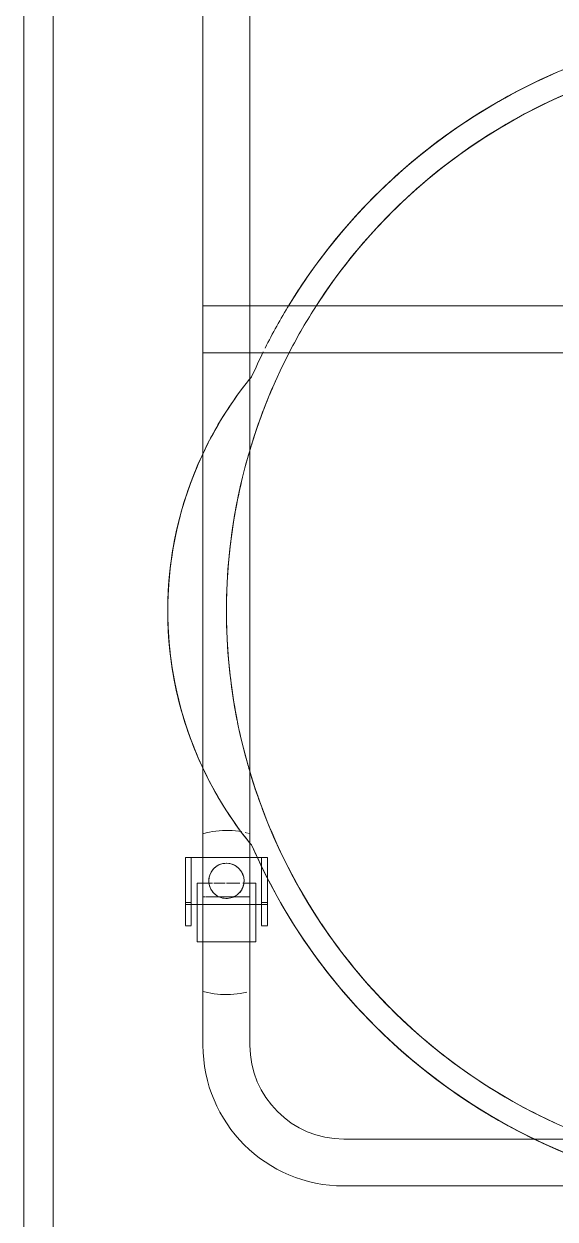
# Model space of a CAD drawing. Header units: inches. Extents: x 1180 to 3050, y -149 to 1363.
# Drawn here: x 1603.22 to 1614.53, y 1165.29 to 1190.75 of the extents above; entities that cross this region are included whole.
import ezdxf

# ---------------------------------------------------------------- set-up
doc = ezdxf.new("R2010")
doc.units = ezdxf.units.IN
doc.header["$MEASUREMENT"] = 0
for name, color, linetype, lineweight in [('A-WALL', 113, 'Continuous', 13), ('A-WALL-PATT', 111, 'Continuous', 13), ('I-FURN', 30, 'Continuous', 9), ('I-WALL', 2, 'Continuous', 13)]:
    doc.layers.add(name, color=color, linetype=linetype, lineweight=lineweight)

# ---------------------------------------------------------------- blocks, each defined once
blk = doc.blocks.new('FP_72-FIRST FLOOR POWER _ SIGNAL')
at = {"layer": 'I-FURN'}
for p, q in [((-17.212, 12.364), (-17.199, 12.296)), ((-17.199, 12.296), (-17.189, 12.226)), ((-17.189, 12.226), (-17.181, 12.157)), ((-17.181, 12.157), (-17.176, 12.087)), ((-17.176, 12.087), (-17.174, 12.017)), ((-17.194, 11.738), (-17.206, 11.669)), ((-17.185, 11.807), (-17.194, 11.738)), ((-17.178, 11.877), (-17.185, 11.807)), ((-17.238, 11.533), (-17.247, 11.5)), ((-17.22, 11.601), (-17.234, 11.548))]:
    blk.add_line(p, q, dxfattribs=at)
at = {"layer": 'I-FURN', "flags": 128}
for points in [[(-17.247, 12.5), (-17.228, 12.433), (-17.212, 12.364)], [(-17.174, 12.017), (-17.175, 11.947), (-17.178, 11.877)]]:
    blk.add_lwpolyline(points, dxfattribs=at)
blk = doc.blocks.new('FP_73-FIRST FLOOR POWER _ SIGNAL')
at = {"layer": 'I-FURN'}
for p, q in [((-18.593, 12.5), (-18.593, 12.449)), ((-18.593, 12.43), (-18.593, 12.118)), ((-18.593, 12.118), (-18.593, 11.882)), ((-18.593, 11.882), (-18.593, 11.5))]:
    blk.add_line(p, q, dxfattribs=at)
blk = doc.blocks.new('FP_74-FIRST FLOOR POWER _ SIGNAL')
at = {"layer": 'I-FURN', "flags": 128}
blk.add_lwpolyline([(-20.62, 11.567), (-20.636, 11.636), (-20.649, 11.704), (-20.659, 11.774), (-20.667, 11.843), (-20.672, 11.913), (-20.674, 11.983), (-20.673, 12.053), (-20.67, 12.123), (-20.664, 12.193), (-20.654, 12.262), (-20.643, 12.331), (-20.628, 12.399), (-20.611, 12.467), (-20.601, 12.5)], dxfattribs=at)
blk = doc.blocks.new('Bosu_Rack_6298 - Bosu_Rack_6298-6805441-FIRST FLOOR POWER _ SIGNAL')
at = {"layer": 'I-FURN'}
for p, q in [((-19.205, 12.875), (-19.205, 12.75)), ((-18.764, 12.875), (-19.201, 12.875)), ((-19.201, 12.875), (-19.189, 12.875)), ((-19.201, 12.75), (-18.764, 12.75)), ((-19.189, 12.75), (-19.201, 12.75)), ((-19.189, 12.875), (-18.75, 12.875)), ((-18.75, 12.75), (-19.189, 12.75)), ((-18.75, 12.875), (-17.75, 12.875)), ((-18.75, 12.75), (-18.75, 12.875)), ((-18.75, 12.75), (-18.75, 12.875)), ((-17.75, 12.75), (-18.75, 12.75)), ((-18.75, 12.75), (-18.75, 12.5)), ((-18.75, 12.5), (-18.75, 12.75)), ((-18.75, 12.75), (-17.75, 12.75)), ((-17.75, 12.75), (-18.75, 12.75)), ((-17.75, 12.875), (-18.712, 12.875)), ((-18.712, 12.75), (-18.712, 12.875)), ((-18.712, 12.75), (-17.75, 12.75)), ((-17.75, 12.875), (-17.75, 12.75)), ((-17.75, 12.75), (-17.75, 12.875)), ((-17.75, 12.5), (-17.75, 12.75)), ((-17.75, 12.75), (-17.75, 12.5)), ((-18.75, 12.5), (-21.75, 12.5)), ((-21.75, 12.5), (-18.75, 12.5)), ((-20.601, 12.5), (-19.562, 12.5)), ((-18.924, 12.5), (-20.601, 12.5)), ((-19.549, 12.625), (-19.549, 12.5)), ((-18.924, 12.625), (-19.549, 12.625)), ((-19.549, 12.625), (-18.924, 12.625)), ((-19.549, 12.5), (-19.549, 11.5)), ((-19.384, 12.5), (-19.545, 12.5)), ((-19.545, 12.5), (-19.384, 12.5)), ((-19.473, 12.5), (-19.427, 12.5)), ((-19.358, 12.5), (-19.269, 12.5)), ((-19.266, 12.5), (-19.348, 12.5)), ((-19.348, 12.5), (-19.266, 12.5)), ((-19.117, 12.5), (-19.254, 12.5)), ((-19.254, 12.5), (-19.117, 12.5)), ((-19.249, 12.5), (-19.174, 12.5)), ((-19.155, 12.5), (-19.109, 12.5)), ((-18.942, 12.5), (-19.101, 12.5)), ((-19.101, 12.5), (-18.942, 12.5)), ((-19.065, 12.5), (-18.941, 12.5)), ((-18.762, 12.625), (-18.924, 12.625)), ((-18.924, 12.625), (-18.762, 12.625)), ((-18.742, 12.5), (-18.924, 12.5)), ((-18.907, 12.5), (-18.783, 12.5)), ((-18.906, 12.5), (-18.747, 12.5)), ((-18.747, 12.5), (-18.906, 12.5)), ((-18.75, 12.5), (-18.75, 11.5)), ((-18.75, 11.5), (-18.75, 12.5)), ((-17.75, 12.5), (-18.75, 12.5)), ((-18.75, 12.5), (-17.75, 12.5)), ((-18.75, 12.5), (-18.75, 11.5)), ((-17.75, 12.5), (-18.75, 12.5)), ((-18.75, 12.5), (-17.75, 12.5)), ((-18.75, 11.5), (-18.75, 12.5)), ((-18.299, 12.625), (-18.749, 12.625)), ((-18.749, 12.625), (-18.299, 12.625)), ((-18.086, 12.5), (-18.742, 12.5)), ((-18.739, 12.5), (-18.599, 12.5)), ((-18.731, 12.5), (-18.595, 12.5)), ((-18.595, 12.5), (-18.731, 12.5)), ((-18.582, 12.5), (-18.5, 12.5)), ((-18.5, 12.5), (-18.582, 12.5)), ((-18.58, 12.5), (-18.49, 12.5)), ((-18.464, 12.5), (-18.339, 12.5)), ((-18.339, 12.5), (-18.464, 12.5)), ((-18.421, 12.5), (-18.376, 12.5)), ((-18.333, 12.5), (-18.302, 12.5)), ((-18.302, 12.5), (-18.333, 12.5)), ((-18.299, 12.5), (-18.299, 12.625)), ((-18.299, 12.356), (-18.299, 12.5)), ((-18.286, 12.5), (-17.738, 12.5)), ((-17.472, 12.5), (-18.086, 12.5)), ((-17.75, 11.5), (-17.75, 12.5)), ((-17.75, 12.5), (-17.75, 11.5)), ((-7, 12.5), (-17.75, 12.5)), ((-17.75, 12.5), (-17.75, 11.5)), ((-17.75, 11.5), (-17.75, 12.5)), ((-17.75, 12.5), (-7, 12.5)), ((-15.806, 12.5), (-17.75, 12.5)), ((-17.75, 12.5), (-17.75, 11.5)), ((-17.75, 11.5), (-17.75, 12.5)), ((-17.75, 12.5), (-15.806, 12.5)), ((-15.806, 12.5), (-17.75, 12.5)), ((-17.75, 12.5), (-15.806, 12.5)), ((-17.75, 11.5), (-17.75, 12.5)), ((-17.75, 12.5), (-17.75, 11.5)), ((-17.71, 12.5), (-17.472, 12.5)), ((-17.472, 12.5), (-17.247, 12.5)), ((-17.247, 12.5), (-17.472, 12.5)), ((-9.194, 12.5), (-15.806, 12.5)), ((-15.806, 12.5), (-9.194, 12.5)), ((-9.194, 12.5), (-15.806, 12.5)), ((-15.806, 12.5), (-9.194, 12.5)), ((-7, 12.5), (-9.194, 12.5)), ((-9.194, 12.5), (-7, 12.5)), ((-7, 12.5), (-9.194, 12.5)), ((-9.194, 12.5), (-7, 12.5)), ((-7, 11.5), (-7, 12.5)), ((-7, 12.5), (-7, 11.5)), ((-7, 11.5), (-7, 12.5)), ((-7, 12.5), (-7, 11.5)), ((-6, 12.5), (-7, 12.5)), ((-7, 9.5), (-7, 12.5)), ((-7, 12.5), (-7, 11.5)), ((-7, 12.5), (-6, 12.5)), ((-6, 12.5), (-7, 12.5)), ((-7, 12.5), (-6, 12.5)), ((-6, 12.5), (-6, 9.5)), ((-6, 11.5), (-6, 12.5)), ((6, 12.5), (-6, 12.5)), ((-6, 12.5), (6, 12.5)), ((-18.299, 12.294), (-18.299, 12.356)), ((-18.299, 12.024), (-18.299, 12.265)), ((-18.299, 11.712), (-18.299, 12)), ((-21.75, 11.5), (-18.75, 11.5)), ((-18.75, 11.5), (-21.75, 11.5)), ((-19.763, 11.5), (-20.601, 11.5)), ((-20.601, 11.5), (-18.924, 11.5)), ((-19.562, 11.5), (-19.763, 11.5)), ((-19.549, 11.5), (-19.549, 11.375)), ((-19.515, 11.5), (-19.547, 11.5)), ((-19.547, 11.5), (-19.515, 11.5)), ((-19.366, 11.5), (-19.499, 11.5)), ((-19.499, 11.5), (-19.366, 11.5)), ((-19.381, 11.5), (-19.427, 11.5)), ((-19.269, 11.5), (-19.358, 11.5)), ((-19.254, 11.5), (-19.348, 11.5)), ((-19.348, 11.5), (-19.254, 11.5)), ((-19.101, 11.5), (-19.239, 11.5)), ((-19.239, 11.5), (-19.101, 11.5)), ((-19.174, 11.5), (-19.234, 11.5)), ((-19.093, 11.5), (-19.155, 11.5)), ((-18.924, 11.5), (-19.084, 11.5)), ((-19.084, 11.5), (-18.924, 11.5)), ((-18.924, 11.5), (-19.04, 11.5)), ((-18.809, 11.5), (-18.924, 11.5)), ((-18.924, 11.5), (-18.742, 11.5)), ((-18.924, 11.5), (-18.764, 11.5)), ((-18.764, 11.5), (-18.924, 11.5)), ((-18.75, 11.5), (-18.75, 11.25)), ((-18.75, 11.25), (-18.75, 11.5)), ((-18.75, 11.5), (-17.75, 11.5)), ((-17.75, 11.5), (-18.75, 11.5)), ((-18.75, 11.5), (-17.75, 11.5)), ((-17.75, 11.5), (-18.75, 11.5)), ((-18.614, 11.5), (-18.742, 11.5)), ((-18.742, 11.5), (-17.472, 11.5)), ((-18.734, 11.5), (-18.609, 11.5)), ((-18.609, 11.5), (-18.734, 11.5)), ((-18.595, 11.5), (-18.5, 11.5)), ((-18.5, 11.5), (-18.595, 11.5)), ((-18.49, 11.5), (-18.58, 11.5)), ((-18.482, 11.5), (-18.349, 11.5)), ((-18.349, 11.5), (-18.482, 11.5)), ((-18.421, 11.5), (-18.467, 11.5)), ((-18.339, 11.5), (-18.303, 11.5)), ((-18.303, 11.5), (-18.339, 11.5)), ((-18.299, 11.5), (-18.299, 11.652)), ((-18.299, 11.375), (-18.299, 11.5)), ((-18.086, 11.5), (-18.286, 11.5)), ((-17.738, 11.5), (-18.086, 11.5)), ((-17.75, 11.317), (-17.75, 11.5)), ((-17.75, 11.5), (-17.75, 11.317)), ((-17.75, 11.5), (-7, 11.5)), ((-7, 11.5), (-17.75, 11.5)), ((-17.75, 11.5), (-17.433, 11.5)), ((-17.433, 11.5), (-17.75, 11.5)), ((-17.75, 11.5), (-17.433, 11.5)), ((-17.433, 11.5), (-17.75, 11.5)), ((-17.472, 11.5), (-17.71, 11.5)), ((-17.433, 11.5), (-15.729, 11.5)), ((-15.729, 11.5), (-17.433, 11.5)), ((-17.433, 11.5), (-15.729, 11.5)), ((-15.729, 11.5), (-17.433, 11.5)), ((-17.247, 11.5), (-17.401, 11.5)), ((-17.401, 11.5), (-17.247, 11.5)), ((-15.729, 11.5), (-9.271, 11.5)), ((-9.271, 11.5), (-15.729, 11.5)), ((-15.729, 11.5), (-9.271, 11.5)), ((-9.271, 11.5), (-15.729, 11.5)), ((-9.271, 11.5), (-7.567, 11.5)), ((-7.567, 11.5), (-9.271, 11.5)), ((-9.271, 11.5), (-7.567, 11.5)), ((-7.567, 11.5), (-9.271, 11.5)), ((-7.567, 11.5), (-7, 11.5)), ((-7, 11.5), (-7.567, 11.5)), ((-7.567, 11.5), (-7, 11.5)), ((-7, 11.5), (-7.567, 11.5)), ((-7, 11.5), (-7, 9.5)), ((-6, 11.5), (-7, 11.5)), ((-7, 11.5), (-6, 11.5)), ((-6, 11.5), (-7, 11.5)), ((-6, 10.265), (-6, 11.5)), ((-6, 11.5), (6, 11.5)), ((6, 11.5), (-6, 11.5)), ((-19.549, 11.375), (-18.924, 11.375)), ((-18.924, 11.375), (-19.549, 11.375)), ((-19.205, 11.25), (-19.205, 11.125)), ((-18.764, 11.25), (-19.201, 11.25)), ((-19.201, 11.25), (-19.189, 11.25)), ((-19.189, 11.25), (-18.75, 11.25)), ((-18.924, 11.375), (-18.762, 11.375)), ((-18.762, 11.375), (-18.924, 11.375)), ((-18.75, 11.25), (-17.871, 11.25)), ((-17.871, 11.25), (-18.75, 11.25)), ((-18.75, 11.25), (-17.871, 11.25)), ((-18.75, 11.25), (-18.75, 11.125)), ((-18.75, 11.25), (-18.75, 11.125)), ((-18.749, 11.375), (-18.299, 11.375)), ((-18.299, 11.375), (-18.749, 11.375)), ((-17.871, 11.25), (-18.712, 11.25)), ((-18.712, 11.25), (-18.712, 11.125)), ((-17.871, 11.25), (-17.75, 11.25)), ((-17.75, 11.25), (-17.871, 11.25)), ((-17.75, 11.25), (-17.871, 11.25)), ((-17.871, 11.25), (-17.75, 11.25)), ((-17.75, 11.25), (-17.75, 11.317)), ((-17.75, 11.317), (-17.75, 11.25)), ((-17.75, 11.125), (-17.75, 11.25)), ((-17.75, 11.25), (-17.75, 11.125)), ((-19.201, 11.125), (-18.764, 11.125)), ((-19.189, 11.125), (-19.201, 11.125)), ((-18.75, 11.125), (-19.189, 11.125)), ((-18.095, 11.125), (-18.75, 11.125)), ((-18.712, 11.125), (-18.095, 11.125)), ((-17.75, 11.125), (-18.095, 11.125)), ((-18.095, 11.125), (-17.75, 11.125)), ((-6, 9.5), (-6, 10.233)), ((-19.164, 9.98), (-19.167, 9.978)), ((-19.164, 9.98), (-19.167, 9.978)), ((-19.164, 9.98), (-19.167, 9.978)), ((-19.164, 9.98), (-19.167, 9.978)), ((-19.164, 9.98), (-19.167, 9.978)), ((-19.164, 9.98), (-19.167, 9.978)), ((-24.75, 9.5), (-24.75, 2.459)), ((-24.75, 2.459), (-24.75, 9.5)), ((-23.75, 5.337), (-23.75, 9.5)), ((-23.75, 9.5), (-23.75, 5.337)), ((-7, -9.5), (-7, 9.5)), ((-7, 9.5), (-7, -9.5)), ((-6, 0.5), (-6, 9.5)), ((-6, 9.5), (-6, -9.5)), ((-23.75, 4.053), (-23.75, 5.337)), ((-23.75, 5.337), (-23.75, 4.053))]:
    blk.add_line(p, q, dxfattribs=at)
for centre, radius, start, end in [((-12.5, 5.384), 7.866, 65.0927, 114.9073), ((-12.5, 5.384), 7.866, 65.0927, 114.9073), ((-12.5, 5.384), 7.866, 65.0927, 114.9073), ((-12.5, 5.384), 7.866, 65.0927, 114.9073), ((-12.5, 5.384), 7.866, 90, 114.9073), ((-12.5, 5.384), 7.866, 90, 114.9073), ((-12.5, 5.384), 7.866, 76.8443, 114.9073), ((-12.5, 5.384), 7.866, 65.0927, 114.9073), ((-12.5, 5.384), 7.866, 65.0927, 114.9073), ((-12.5, 5.384), 7.866, 76.8443, 103.1557), ((-12.5, 5.384), 7.866, 90, 103.1557), ((-12.5, 5.384), 7.866, 90, 103.1557), ((-12.5, 5.384), 7.866, 90, 103.1557), ((-12.5, 5.384), 7.866, 90, 103.1557), ((-12.5, 5.384), 7.866, 65.0927, 90), ((-12.5, 5.384), 7.866, 76.8443, 90), ((-12.5, 5.384), 7.866, 76.8443, 90), ((-12.5, 5.384), 7.866, 65.0927, 90), ((-12.5, 5.384), 7.866, 65.0927, 90), ((-12.5, 5.384), 7.866, 65.0927, 90), ((-12.5, 5.384), 7.866, 103.1557, 114.9073), ((-12.5, 5.384), 7.866, 103.1557, 114.9073), ((-12.5, 5.384), 7.866, 103.1557, 114.9073), ((-12.5, 5.384), 7.866, 103.1557, 114.9073), ((-12.5, 5.384), 7.866, 103.1557, 114.9073), ((-12.5, 5.384), 7.866, 65.0927, 76.8443), ((-12.5, 5.384), 7.866, 65.0927, 76.8443), ((-12.5, 5.384), 7.866, 65.0927, 76.8443), ((-12.5, 5.384), 7.866, 65.0927, 76.8443), ((-21.75, 9.5), 3, 90, 180), ((-21.75, 9.5), 3, 90, 180), ((-12.5, 5.384), 7.866, 114.9073, 128.8815), ((-12.5, 5.384), 7.866, 114.9073, 128.8815), ((-12.5, 5.384), 7.866, 114.9073, 128.8815), ((-12.5, 5.384), 7.866, 114.9073, 128.8815), ((-12.5, 5.384), 7.866, 114.9073, 128.8815), ((-12.5, 5.384), 7.866, 114.9073, 128.8815), ((-12.5, 5.384), 7.866, 114.9073, 128.8815), ((-12.5, 5.384), 7.866, 114.9073, 128.8815), ((-12.5, 5.384), 7.866, 114.9073, 128.8815), ((-12.5, 5.384), 7.866, 114.9073, 128.8815), ((-12.5, 5.384), 7.866, 114.9073, 116.3114), ((-12.5, 5.384), 7.866, 114.9073, 116.3114), ((-12.5, 5.384), 7.866, 114.9073, 116.3114), ((-12.5, 5.384), 7.866, 114.9073, 116.3114), ((-12.5, 5.384), 7.866, 51.1185, 65.0927), ((-12.5, 5.384), 7.866, 51.1185, 65.0927), ((-12.5, 5.384), 7.866, 51.1185, 65.0927), ((-12.5, 5.384), 7.866, 63.6886, 65.0927), ((-12.5, 5.384), 7.866, 51.1185, 65.0927), ((-12.5, 5.384), 7.866, 51.1185, 65.0927), ((-12.5, 5.384), 7.866, 63.6886, 65.0927), ((-12.5, 5.384), 7.866, 51.1185, 65.0927), ((-12.5, 5.384), 7.866, 51.1185, 65.0927), ((-12.5, 5.384), 7.866, 51.1185, 65.0927), ((-12.5, 5.384), 7.866, 51.1185, 65.0927), ((-12.5, 5.384), 7.866, 63.6886, 65.0927), ((-12.5, 5.384), 7.866, 51.1185, 65.0927), ((-12.5, 5.384), 7.866, 51.1185, 65.0927), ((-18.25, 12), 0.375, 135, 195), ((-18.25, 12), 0.375, 135, 150), ((-18.25, 12), 0.375, 90, 135), ((-18.25, 12), 0.375, 120, 135), ((-18.25, 12), 0.375, 105, 120), ((-18.25, 12), 0.375, 90, 105), ((-18.25, 12), 0.375, 270, 90), ((-18.25, 12), 0.375, 60, 90), ((-18.25, 12), 0.375, 45, 60), ((-18.25, 12), 0.375, 300, 45), ((-12.5, 5.384), 7.866, 116.3114, 128.8815), ((-12.5, 5.384), 7.866, 116.3114, 128.8815), ((-12.5, 5.384), 7.866, 116.3114, 128.8815), ((-12.5, 5.384), 7.866, 116.3114, 128.8815), ((-12.5, 5.384), 7.866, 51.1185, 63.6886), ((-12.5, 5.384), 7.866, 51.1185, 63.6886), ((-12.5, 5.384), 7.866, 51.1185, 63.6886), ((-18.25, 12), 0.375, 150, 195), ((-12.5, 0), 12, 90, 105.6886), ((-12.5, 0), 12, 90, 101.25), ((-12.5, 0), 12, 90, 101.25), ((-12.5, 0), 12, 90, 101.25), ((-12.5, 0), 12, 90, 101.25), ((-12.5, 0), 12, 90, 101.25), ((-12.5, 0), 12, 90, 101.25), ((-12.5, 0), 12, 74.3114, 90), ((-12.5, 0), 12, 74.3114, 90), ((-12.5, 0), 12, 74.3114, 90), ((-12.5, 0), 12, 74.3114, 90), ((-12.5, 0), 12, 78.75, 90), ((-12.5, 0), 12, 74.3114, 90), ((-12.5, 0), 12, 78.75, 90), ((-18.25, 12), 0.375, 195, 210), ((-18.25, 12), 0.375, 195, 225), ((-18.25, 12), 0.375, 210, 270), ((-18.25, 12), 0.375, 225, 270), ((-12.5, 0), 12, 101.4195, 105.6886), ((-12.5, 0), 12, 101.4195, 105.6886), ((-12.5, 0), 12, 101.4195, 105.6886), ((-12.5, 0), 12, 101.4195, 105.6886), ((-12.5, 0), 12, 101.4195, 105.6886), ((-12.5, 0), 12, 101.4195, 105.6886), ((-12.5, 0), 12, 74.3114, 78.75), ((-12.5, 0), 12, 74.3114, 78.75), ((-12.5, 0), 12, 105.6886, 270), ((-21.75, 9.5), 2, 90, 180), ((-21.75, 9.5), 2, 90, 180), ((-12.5, 0), 12, 106.579, 123.7328), ((-12.5, 0), 12, 106.579, 123.7328), ((-12.5, 0), 12, 106.579, 123.7328), ((-12.5, 0), 12, 106.579, 123.7328), ((-12.5, 0), 12, 106.579, 123.7328), ((-18.25, 12), 0.375, 270, 285), ((-18.25, 12), 0.375, 285, 300), ((-12.5, 5.384), 7.866, 128.8815, 129.4671), ((-12.5, 5.384), 7.866, 128.8815, 129.4671), ((-12.5, 5.384), 7.866, 128.8815, 129.4671), ((-12.5, 5.384), 7.866, 128.8815, 129.4671), ((-12.5, 5.384), 7.866, 128.8815, 129.4671), ((-12.5, 5.384), 7.866, 128.8815, 129.4671), ((-12.5, 5.384), 7.866, 128.8815, 129.4671), ((-12.5, 5.384), 7.866, 128.8815, 129.4671), ((-12.5, 5.384), 7.866, 128.8815, 129.4671), ((-12.5, 5.384), 7.866, 128.8815, 129.4671), ((-12.5, 5.384), 7.866, 128.8815, 129.4671), ((-12.5, 5.384), 7.866, 128.8815, 129.4671), ((-12.5, 5.384), 7.866, 128.8815, 129.4671), ((-12.5, 5.384), 7.866, 128.8815, 129.4671), ((-12.5, 0), 12, 106.579, 112.5), ((-12.5, 0), 12, 105.6886, 106.4063), ((-12.5, 0), 12, 105.6886, 106.4063), ((-12.5, 0), 12, 105.6886, 106.4063), ((-12.5, 0), 12, 105.6886, 106.4063), ((-12.5, 0), 12, 105.6886, 106.4063), ((-12.5, 0), 12, 105.6886, 106.4063), ((-12.5, 0), 12, 62.5773, 74.3114), ((-12.5, 0), 12, 67.6927, 74.3114), ((-12.5, 0), 12, 67.6927, 74.3114), ((-12.5, 0), 12, 67.6927, 74.3114), ((-12.5, 0), 12, 67.6927, 74.3114), ((-12.5, 0), 12, 67.6927, 74.3114), ((-12.5, 0), 12, 67.6927, 74.3114), ((-12.5, 5.384), 7.866, 50.5329, 51.1185), ((-12.5, 5.384), 7.866, 50.5329, 51.1185), ((-12.5, 5.384), 7.866, 50.5329, 51.1185), ((-12.5, 5.384), 7.866, 50.5329, 51.1185), ((-12.5, 5.384), 7.866, 50.5329, 51.1185), ((-12.5, 5.384), 7.866, 50.5329, 51.1185), ((-12.5, 5.384), 7.866, 50.5329, 51.1185), ((-12.5, 5.384), 7.866, 50.5329, 51.1185), ((-12.5, 5.384), 7.866, 50.5329, 51.1185), ((-12.5, 5.384), 7.866, 50.5329, 51.1185), ((-12.5, 5.384), 7.866, 50.5329, 51.1185), ((-12.5, 5.384), 7.866, 50.5329, 51.1185), ((-12.5, 5.384), 7.866, 50.5329, 51.1185), ((-12.5, 5.384), 7.866, 50.5329, 51.1185), ((-12.5, 0), 12.5, 113.5782, 246.4218), ((-12.5, 0), 12.5, 113.5782, 246.4218), ((-12.5, 0), 12.5, 113.5782, 246.4218), ((-12.5, 0), 12.5, 113.5782, 246.4218), ((-12.5, 0), 12.5, 113.5782, 246.4218), ((-12.5, 0), 12.5, 113.5782, 246.4218), ((-12.5, 0), 12.5, 113.5782, 135.7188), ((-12.5, 0), 12.5, 113.5782, 135.7188), ((-12.5, 0), 12.5, 113.5782, 135.7188), ((-12.5, 0), 12.5, 113.5782, 124.6485), ((-12.5, 0), 12.5, 113.5782, 124.6485), ((-12.5, 0), 12.5, 113.5782, 124.6485), ((-12.5, 0), 12.5, 113.5782, 124.6485), ((-12.5, 0), 12.5, 113.5782, 124.6485), ((-12.5, 0), 12.5, 63.7941, 66.4218), ((-12.5, 0), 12.5, 63.7941, 66.4218), ((-12.5, 0), 12.5, 63.7941, 66.4218), ((-12.5, 0), 12.5, 63.7941, 66.4218), ((-12.5, 0), 12.5, 63.7941, 66.4218), ((-12.5, 0), 12.5, 63.7941, 66.4218), ((-12.5, 0), 12.5, 63.7941, 66.4218), ((-12.5, 0), 12.5, 63.7941, 66.4218), ((-12.5, 0), 12.5, 63.7941, 66.4218), ((-12.5, 0), 12.5, 63.7941, 66.4218), ((-12.5, 0), 12.5, 63.7941, 66.4218), ((-12.5, 0), 12.5, 63.7941, 66.4218), ((-12.5, 0), 12.5, 63.7941, 66.4218), ((-12.5, 0), 12.5, 63.7941, 66.4218), ((-12.5, 0), 12, 112.5, 123.7328), ((-12.5, 0), 12, 62.5773, 67.4001), ((-12.5, 0), 12, 62.5773, 67.4001), ((-12.5, 0), 12, 62.5773, 67.4001), ((-12.5, 0), 12, 62.5773, 67.4001), ((-12.5, 0), 12, 62.5773, 67.4001), ((-12.5, 0), 12, 62.5773, 67.4001), ((-12.5, 0), 12.5, 58.5386, 63.3853), ((-12.5, 0), 12.5, 58.5386, 63.3853), ((-12.5, 0), 12.5, 58.5386, 63.3853), ((-12.5, 0), 12.5, 58.5386, 63.3853), ((-12.5, 0), 12.5, 58.5386, 63.3853), ((-12.5, 0), 12.5, 58.5386, 63.3853), ((-12.5, 0), 12.5, 58.5386, 63.3853), ((-12.5, 0), 12.5, 58.5386, 63.3853), ((-12.5, 0), 12.5, 58.5386, 63.3853), ((-12.5, 0), 12.5, 58.5386, 63.3853), ((-12.5, 0), 12.5, 58.5386, 63.3853), ((-12.5, 0), 12.5, 58.5386, 63.3853), ((-12.5, 0), 12.5, 58.5386, 63.3853), ((-12.5, 0), 12.5, 58.5386, 63.3853), ((-12.5, 0), 12, 57.1547, 62.5773), ((-12.5, 0), 12, 57.1547, 62.5773), ((-12.5, 0), 12, 57.1547, 62.5773), ((-12.5, 0), 12, 57.1547, 62.5773), ((-12.5, 0), 12, 57.1547, 62.5773), ((-12.5, 0), 12, 57.1547, 62.5773), ((-12.5, 0), 12, 57.1547, 62.5773), ((-12.5, 0), 12.5, 2.3061, 58.5386), ((-12.5, 0), 12.5, 2.3061, 58.5386), ((-12.5, 0), 12.5, 44.2812, 58.5386), ((-12.5, 0), 12.5, 2.3061, 58.5386), ((-12.5, 0), 12.5, 2.3061, 58.5386), ((-12.5, 0), 12.5, 44.2812, 58.5386), ((-12.5, 0), 12.5, 44.2812, 58.5386), ((-12.5, 0), 12.5, 33.2109, 58.5386), ((-12.5, 0), 12.5, 55.3515, 58.5386), ((-12.5, 0), 12.5, 2.3061, 58.5386), ((-12.5, 0), 12.5, 22.1406, 58.5386), ((-12.5, 0), 12.5, 2.3061, 58.5386), ((-12.5, 0), 12.5, 55.3515, 58.5386), ((-12.5, 0), 12.5, 2.3061, 58.5386), ((-12.5, 0), 12.5, 124.6485, 246.4218), ((-12.5, 0), 12.5, 124.6485, 157.8594), ((-12.5, 0), 12.5, 124.6485, 135.7188), ((-12.5, 0), 12.5, 124.6485, 135.7188), ((-12.5, 0), 12.5, 124.6485, 135.7188), ((-12.5, 0), 12.5, 44.2812, 55.3515), ((-12.5, 0), 12.5, 33.2109, 55.3515), ((-12.5, 0), 12, 123.75, 155.2894), ((-12.5, 0), 12, 123.75, 155.2894), ((-12.5, 0), 12, 123.75, 155.2894), ((-12.5, 0), 12, 123.75, 155.2894), ((-12.5, 0), 12, 123.75, 146.25), ((-12.5, 0), 12, 123.75, 135), ((-12.5, 0), 12, 2.4027, 57.1547), ((-12.5, 0), 12, 2.4027, 57.1547), ((-12.5, 0), 12, 56.25, 57.1547), ((-12.5, 0), 12, 2.4027, 57.1547), ((-12.5, 0), 12, 2.4027, 57.1547), ((-12.5, 0), 12, 56.25, 57.1547), ((-12.5, 0), 12, 56.25, 57.1547), ((-12.5, 0), 12, 2.4027, 56.25), ((-12.5, 0), 12, 45, 56.25), ((-12.5, 0), 12, 33.75, 56.25), ((-12.5, 0), 12.5, 135.7188, 246.4218), ((-12.5, 0), 12.5, 135.7188, 213.2109), ((-12.5, 0), 12.5, 135.7188, 180), ((-12.5, 0), 12.5, 135.7188, 157.8594), ((-12.5, 0), 12.5, 135.7188, 157.8594), ((-12.5, 0), 12.5, 135.7188, 146.7891), ((-12.5, 0), 12.5, 33.2109, 44.2812), ((-12.5, 0), 12.5, 33.2109, 44.2812), ((-12.5, 0), 12.5, 33.2109, 44.2812), ((-12.5, 0), 12.5, 11.0703, 44.2812), ((-12.5, 0), 12, 135, 146.25), ((-12.5, 0), 12, 11.25, 45), ((-12.5, 0), 12.5, 146.7891, 157.8594), ((-12.5, 0), 12, 146.25, 155.2894), ((-12.5, 0), 12, 146.25, 155.2894), ((-12.5, 0), 12, 2.4027, 33.75), ((-12.5, 0), 12.5, 22.1406, 33.2109), ((-12.5, 0), 12.5, 22.1406, 33.2109), ((-12.5, 0), 12.5, 22.1406, 33.2109), ((-12.5, 0), 12.5, 22.1406, 33.2109), ((-12.5, 0), 12.5, 22.1406, 33.2109)]:
    blk.add_arc(centre, radius, start, end, dxfattribs=at)
for name in ['FP_74-FIRST FLOOR POWER _ SIGNAL', 'FP_73-FIRST FLOOR POWER _ SIGNAL', 'FP_72-FIRST FLOOR POWER _ SIGNAL']:
    blk.add_blockref(name, (0, 0), dxfattribs=at)

msp = doc.modelspace()

# ---------------------------------------------------------------- hatches: boundary and pattern name
at = {"layer": 'A-WALL-PATT', "lineweight": 9}
h = msp.add_hatch(dxfattribs=at)
h.set_pattern_fill('FP_4', color=256, style=0, pattern_type=2)
h.set_pattern_definition([(0, (0, 0), (30.72, 7.68), [1.267, -21.773, 1.267, -21.773, -122.88]), (0, (0, 0), (30.72, 7.68), [-46.08, 1.267, -44.813, 1.267, -21.773, -53.76]), (0, (0, 0), (30.72, 7.68), [-115.2, 1.267, -14.093, 1.267, -37.133]), (120, (11.52, 3.84), (-22.011075, 22.7643), [1.267, -21.773, 1.267, -21.773, -122.88]), (120, (11.52, 3.84), (-22.011075, 22.7643), [-46.08, 1.267, -44.813, 1.267, -21.773, -53.76]), (120, (11.52, 3.84), (-22.011075, 22.7643), [-115.2, 1.267, -14.093, 1.267, -37.133]), (240, (15.36, 19.2), (-8.708925, -30.4443), [1.267, -21.773, 1.267, -21.773, -122.88]), (240, (15.36, 19.2), (-8.708925, -30.4443), [-46.08, 1.267, -44.813, 1.267, -21.773, -53.76]), (240, (15.36, 19.2), (-8.708925, -30.4443), [-115.2, 1.267, -14.093, 1.267, -37.133])])
h.paths.add_polyline_path([(1603.84, 1092.433), (1603.84, 1094.058), (1603.215, 1094.058), (1603.215, 1092.433)], flags=0)
h.paths.add_polyline_path([(1603.84, 1094.558), (1603.84, 1354.745), (1603.215, 1354.745), (1603.215, 1094.558)], flags=0)

# ---------------------------------------------------------------- linework, layer by layer
at = {"layer": 'A-WALL'}
msp.add_line((1603.215, 1354.745), (1603.215, 1093.058), dxfattribs=at)
at = {"layer": 'I-WALL'}
msp.add_line((1603.84, 1094.558), (1603.84, 1354.745), dxfattribs=at)

# ---------------------------------------------------------------- block references
at = {"layer": 'I-FURN', "rotation": 90.00000000000031}
msp.add_blockref('Bosu_Rack_6298 - Bosu_Rack_6298-6805441-FIRST FLOOR POWER _ SIGNAL', (1619.528, 1190.745), dxfattribs=at)

doc.saveas('drawing.dxf')
